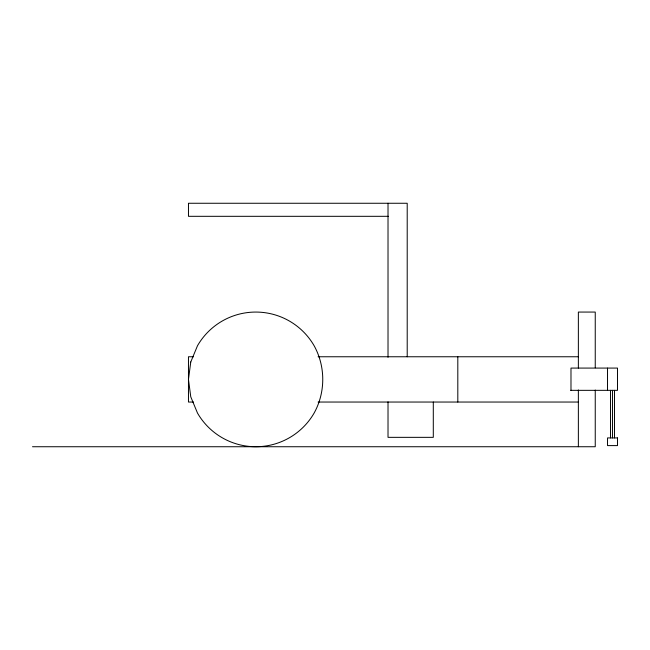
<?xml version="1.0" encoding="UTF-8"?>
<svg xmlns="http://www.w3.org/2000/svg" width="650" height="650" viewBox="0 0 650 650"><rect width="100%" height="100%" fill="white"/><g stroke="black" fill="none" stroke-linecap="round" stroke-linejoin="round"><path stroke-width="0.97" d="M388.342 216.312L188.468 216.312L188.468 203.263L407.209 203.263L407.209 356.761M193.537 356.761L188.468 356.761L188.468 402.041L193.537 402.041M318.094 356.761L578.362 356.761M570.684 390.341L617.5 390.341L617.5 368.079L570.984 368.079L570.984 390.341M318.094 402.041L578.362 402.041M32.5 446.737L595.246 446.737L595.246 390.049M614.502 390.341L614.502 437.921M612.511 390.341L612.511 437.921M610.521 390.341L610.521 437.921M607.523 368.079L607.523 390.374M595.246 367.786L595.246 312.065L578.362 312.065L578.362 368.079M578.362 389.959L578.362 446.737M457.811 356.761L457.811 402.041M433.298 402.041L433.298 437.344L388.017 437.344L388.017 401.879M388.017 203.263L388.017 357.297M190.767 361.977L188.468 379.405L190.767 396.833L197.494 413.067A67.332 67.332 0 0 0 314.121 413.067C325.626 392.34 325.626 366.47 314.121 345.735A67.332 67.332 0 0 0 197.494 345.735L190.767 361.977M617.5 437.921L607.523 437.921L607.523 445.599L617.5 445.599L617.5 437.921"/></g></svg>
